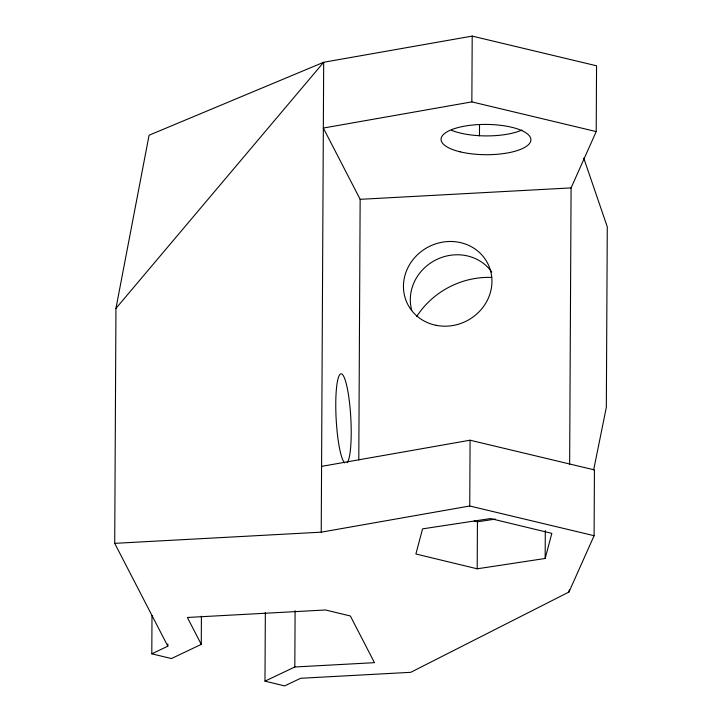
<?xml version="1.0" encoding="UTF-8"?>
<svg xmlns="http://www.w3.org/2000/svg" width="722" height="722" viewBox="0 0 722 722"><rect width="100%" height="100%" fill="white"/><g stroke="black" fill="none" stroke-linecap="round" stroke-linejoin="round"><path stroke-width="1.08" d="M151.999 615.505L151.8 653.816L167.829 646.199L114.717 543.35L115.944 308.402L149.075 135.222L323.682 62.263L472.206 36.1L596.553 65.792L596.21 131.585L571.084 187.9L569.64 464.201M167.829 646.199L167.838 643.943M151.8 653.816L171.43 658.554L201.267 644.385L201.411 616.218M321.57 466.376L470.085 440.212L594.441 469.914L594.098 535.697L568.963 592.013L410.746 672.317L300.65 678.283L284.621 685.9L264.983 681.153L265.344 612.418M264.983 681.153L294.82 666.984L295.108 610.641M114.717 543.35L321.227 532.168L323.682 62.263L115.944 308.402M358.789 459.842L360.152 199.326L323.339 128.047L471.854 101.883L596.21 131.585M594.098 535.697L469.742 506.005L470.085 440.212M471.854 101.883L472.206 36.1M477.197 568.801L415.899 553.991L422.56 528.865L490.518 518.549L551.816 533.359L545.155 558.485L477.197 568.801L477.441 521.807L474.155 521.022M479.462 135.826L479.525 124.635M545.155 558.485L545.3 530.517M569.414 589.811L568.963 592.013L568.584 591.264M593.655 469.968L606.336 407.289L607.283 226.861L583.737 158.091M321.227 532.168L469.742 506.005M477.441 521.807L495.265 519.109M360.152 199.326L571.084 187.9M294.82 666.984L374.474 662.67L350.36 615.983L325.532 609.982L187.368 617.472L201.267 644.385M416.657 316.534A80.855 74.971 -27.3 0 1 491.781 277.438M344.611 462.883A44.917 7.346 86.9 0 1 336.028 394.338A44.917 7.346 86.9 0 1 348.275 393.634A44.917 7.346 86.9 0 1 347.156 462.739M411.757 310.388A44.917 41.65 -27.3 0 1 436.765 259.469A44.917 41.65 -27.3 0 1 491.799 272.095M521.961 130.041A44.917 15.144 0.3 0 1 451.611 130.321M436.025 325.306A44.917 41.65 -27.3 0 0 490.5 270.579A44.917 41.65 -27.3 0 0 416.558 255.633A44.917 41.65 -27.3 0 0 436.025 325.306M460.14 151.828A44.917 15.144 0.3 0 0 530.715 141.115A44.917 15.144 0.3 0 0 467.062 125.736A44.917 15.144 0.3 0 0 460.14 151.828"/></g></svg>
